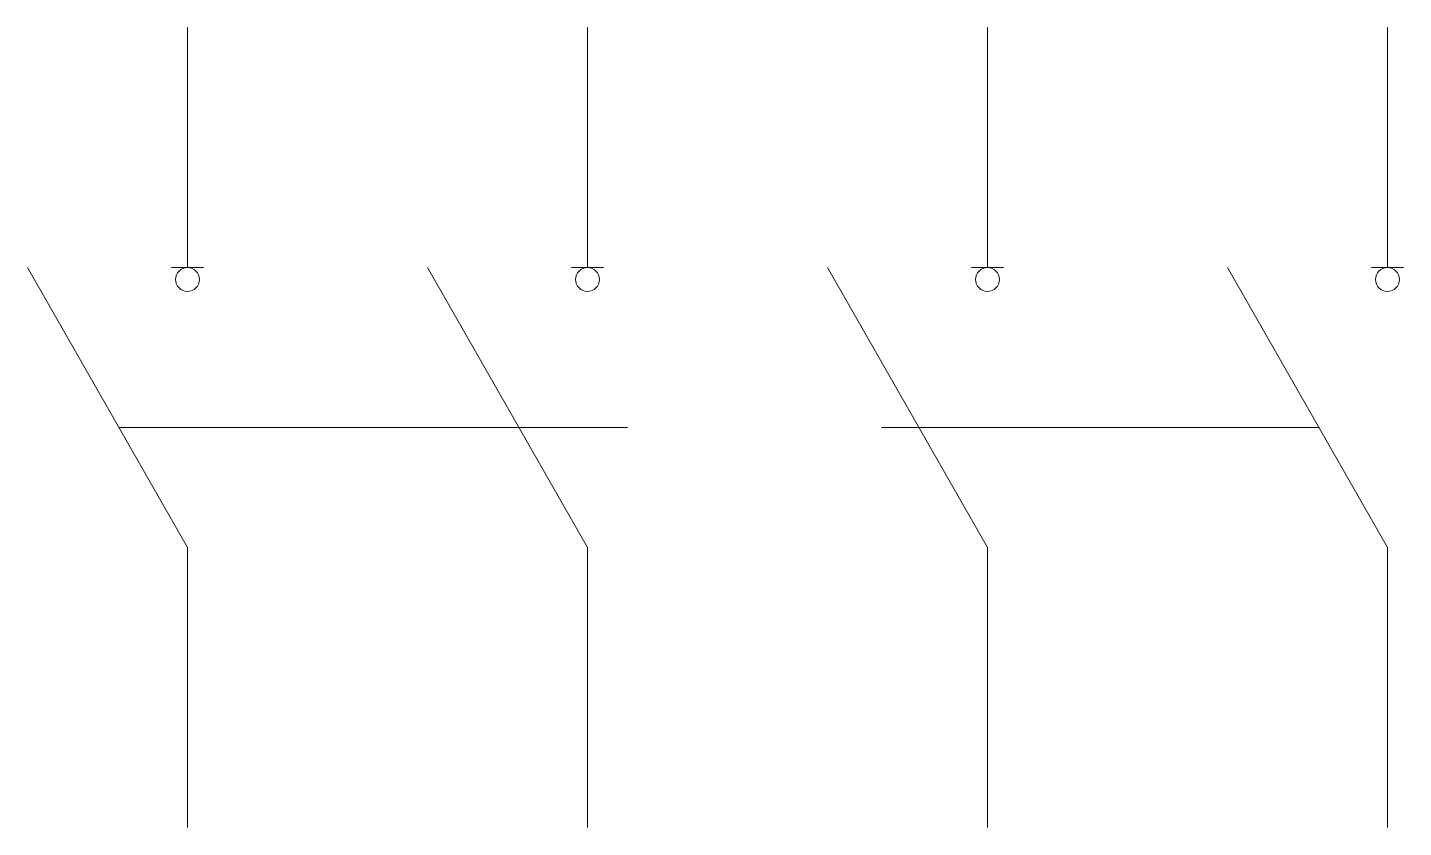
# Model space of a CAD drawing. Extents: x -4 to 30.4, y -10 to 10.
import ezdxf

# ---------------------------------------------------------------- set-up
doc = ezdxf.new("R2010")
doc.units = 0
doc.linetypes.add('DASHED', pattern=[19.05, 12.7, -6.35])
doc.linetypes.add('DOT', pattern=[6.35, 0, -6.35])
doc.layers.get('0').update_dxf_attribs({"linetype": 'CONTINUOUS', "lineweight": 0})

# ---------------------------------------------------------------- blocks, each defined once
blk = doc.blocks.new('styk_FR')
at = {"linetype": 'CONTINUOUS'}
for p, q in [((0, 16), (0, 10)), ((0, 3), (-4, 10)), ((-0.4, 10), (0.4, 10)), ((0, -4), (0, 3))]:
    blk.add_line(p, q, dxfattribs=at)
blk.add_circle((0, 9.7), 0.3, dxfattribs=at)
at = {"linetype": 'CONTINUOUS', "lineweight": 50}
blk.add_circle((0, 9.7), 0, dxfattribs=at)

msp = doc.modelspace()

# ---------------------------------------------------------------- linework, layer by layer
at = {"linetype": 'DASHED'}
msp.add_line((-1.7, 0), (28.3, 0), dxfattribs=at)

# ---------------------------------------------------------------- block references
at = {"color": 8, "linetype": 'DOT', "lineweight": 18}
for p in [(0, -6), (10, -6), (20, -6), (30, -6)]:
    msp.add_blockref('styk_FR', p, dxfattribs=at)

doc.saveas('drawing.dxf')
